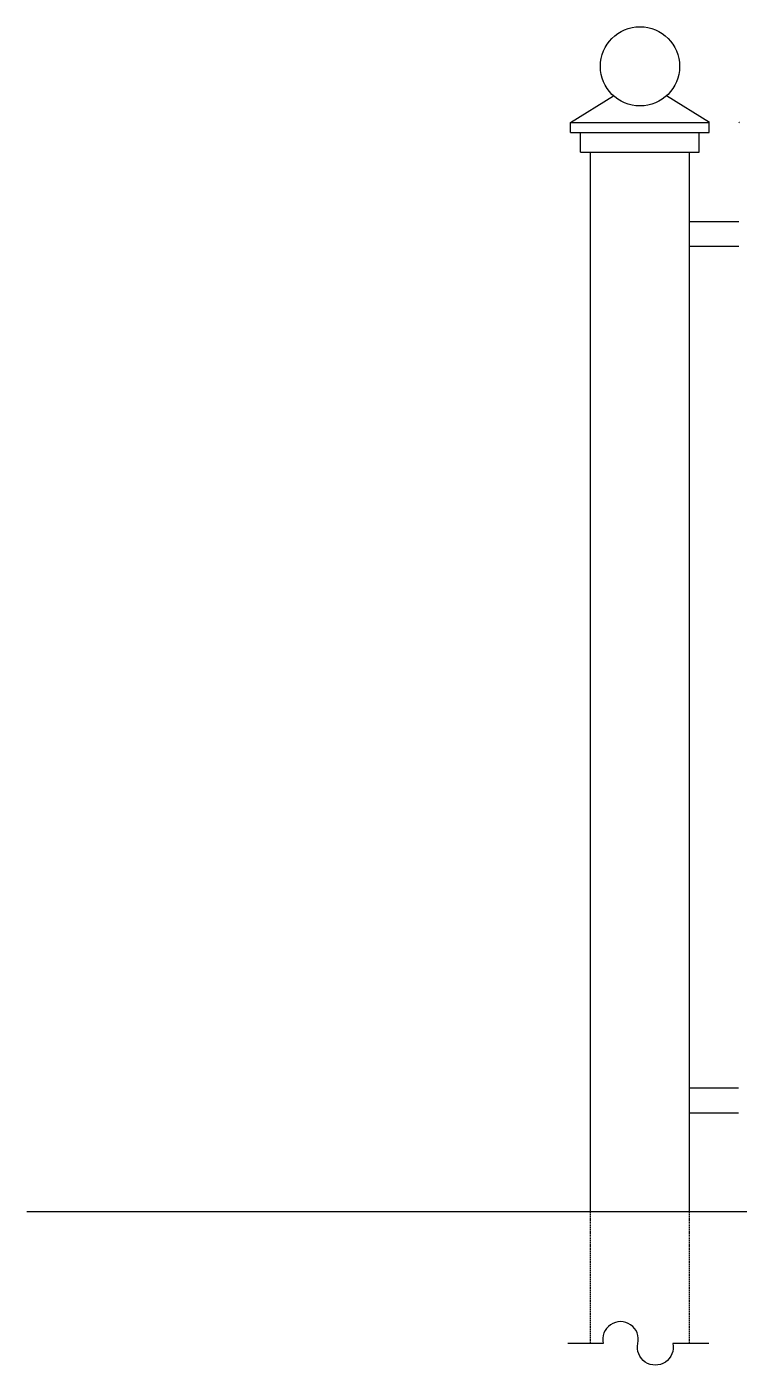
# Model space of a CAD drawing. Extents: x -51224 to -13975, y -20628 to 9094.
# Drawn here: x -17127 to -16408, y 6077 to 7429 of the extents above; entities that cross this region are included whole.
import ezdxf

# ---------------------------------------------------------------- set-up
doc = ezdxf.new("R2010")
doc.units = 0
doc.header["$LTSCALE"] = 5
doc.header["$MEASUREMENT"] = 0
doc.linetypes.add('HIDDEN', pattern=[0.375, 0.25, -0.125])
doc.layers.get('0').update_dxf_attribs({"linetype": 'CONTINUOUS'})
for name, color, linetype in [('0-MISC', 2, 'CONTINUOUS'), ('0-T_BLOCK', 7, 'CONTINUOUS'), ('1', 8, 'CONTINUOUS'), ('5', 5, 'CONTINUOUS'), ('GRILLES', 1, 'CONTINUOUS')]:
    doc.layers.add(name, color=color, linetype=linetype)

msp = doc.modelspace()

# ---------------------------------------------------------------- linework, layer by layer
for p, q in [((-16578.3, 7332.2), (-16438.3, 7332.2)), ((-16578.3, 7322.2), (-16578.3, 7332.2)), ((-16438.3, 7322.2), (-16438.3, 7332.2)), ((-16578.3, 7322.2), (-16438.3, 7322.2)), ((-16568.3, 7302.2), (-16568.3, 7322.2)), ((-16448.3, 7302.2), (-16448.3, 7322.2)), ((-16568.3, 7302.2), (-16448.3, 7302.2)), ((-16558.3, 6232.2), (-16558.3, 7302.2)), ((-16458.3, 6232.2), (-16458.3, 7302.2))]:
    msp.add_line(p, q)
at = {"color": 3}
for p, q in [((-16458.3, 7232.2), (-16408.3, 7232.2)), ((-16458.3, 7207.2), (-16408.3, 7207.2))]:
    msp.add_line(p, q, dxfattribs=at)
msp.add_circle((-16508.2, 7388.9), 40)
at = {"layer": '0-MISC', "color": 8}
msp.add_lwpolyline([(-16438.6, 6099.2), (-16475.2, 6099.2, -1.253566), (-16510.3, 6099.2, 1.253566), (-16545.4, 6099.2), (-16581.2, 6099.2)], format="xyb", dxfattribs=at)
at = {"layer": '0-T_BLOCK'}
for p, q in [((-16578.3, 7332.2), (-16534.9, 7359.1)), ((-16438.1, 7332.2), (-16481.4, 7359.1))]:
    msp.add_line(p, q, dxfattribs=at)
at = {"layer": '1'}
msp.add_arc((-16407.8, 7331.7), 0.5, 90, 180, dxfattribs=at)
at = {"layer": '5', "color": 3}
for p, q in [((-16458.8, 6357.2), (-16408.8, 6357.2)), ((-16458.8, 6332.2), (-16408.8, 6332.2))]:
    msp.add_line(p, q, dxfattribs=at)
at = {"layer": '5'}
msp.add_line((-13974.8, 6232.2), (-17127.4, 6232.2), dxfattribs=at)
at = {"layer": 'GRILLES', "linetype": 'HIDDEN'}
for p, q in [((-16558.3, 6099.2), (-16558.3, 6232.2)), ((-16458.3, 6099.2), (-16458.3, 6232.2))]:
    msp.add_line(p, q, dxfattribs=at)

doc.saveas('drawing.dxf')
